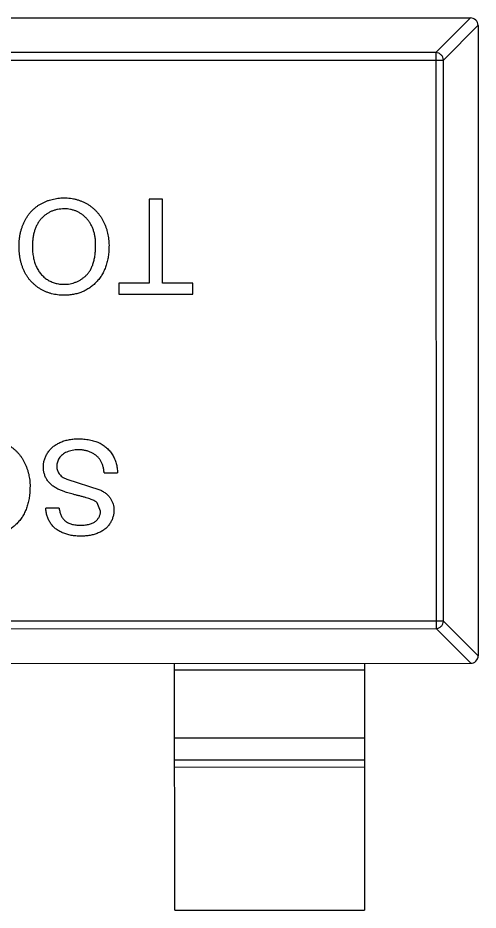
# Model space of a CAD drawing. Header units: inches. Extents: x -29 to 164, y -51 to 83.
# Drawn here: x 32.537 to 33.75, y 30.262 to 32.612 of the extents above; entities that cross this region are included whole.
import ezdxf

# ---------------------------------------------------------------- set-up
doc = ezdxf.new("R2010")
doc.units = ezdxf.units.IN
doc.header["$LTSCALE"] = 1.21
doc.header["$MEASUREMENT"] = 0
doc.layers.get('0').update_dxf_attribs({"linetype": 'CONTINUOUS'})

msp = doc.modelspace()

# ---------------------------------------------------------------- linework, layer by layer
at = {"color": 7, "linetype": 'Continuous'}
for p, q in [((30.7697, 32.6116), (33.7297, 32.6122)), ((33.6386, 32.5208), (33.73, 32.6122)), ((33.7497, 32.5926), (33.6583, 32.5011)), ((33.7497, 32.5923), (33.7501, 30.9323)), ((33.6386, 32.5208), (30.8609, 32.5202)), ((33.6386, 32.5208), (33.639, 31.0037)), ((30.8412, 32.5005), (33.6583, 32.5011)), ((33.6587, 31.0234), (33.6583, 32.5011)), ((32.8828, 32.1349), (32.8829, 31.9137)), ((32.9181, 32.1349), (32.8828, 32.1349)), ((32.9181, 31.9137), (32.9181, 32.1349)), ((32.8027, 31.9137), (32.8028, 31.8848)), ((32.8829, 31.9137), (32.8027, 31.9137)), ((32.9983, 31.9137), (32.9181, 31.9137)), ((32.9983, 31.8849), (32.9983, 31.9137)), ((32.8028, 31.8848), (32.9983, 31.8849)), ((32.7644, 31.4137), (32.7996, 31.4137)), ((32.666, 31.3972), (32.7531, 31.3695)), ((32.7548, 31.3132), (32.7458, 31.3353)), ((32.6458, 31.3207), (32.6106, 31.3207)), ((33.6587, 31.0234), (30.8415, 31.0228)), ((33.6587, 31.0234), (33.7501, 30.9319)), ((30.8612, 31.0031), (33.639, 31.0037)), ((33.7304, 30.9122), (33.639, 31.0037)), ((30.7701, 30.9116), (33.7301, 30.9122)), ((32.9502, 30.2621), (32.9501, 30.9121)), ((33.4501, 30.9122), (33.4502, 30.2622)), ((33.4501, 30.8944), (32.9501, 30.8943)), ((32.9501, 30.7161), (33.4501, 30.7162)), ((32.9502, 30.658), (33.4502, 30.6581)), ((33.4502, 30.6383), (32.9502, 30.6382)), ((32.9502, 30.2621), (33.4502, 30.2622))]:
    msp.add_line(p, q, dxfattribs=at)
for centre, start, end in [((33.7297, 32.5922), 0.012, 90.012), ((33.7301, 30.9322), 270.012, 0.012)]:
    msp.add_arc(centre, 0.02, start, end, dxfattribs=at)
for points, knots in [([(33.6583, 32.5011), (33.6583, 32.5036), (33.6571, 32.5087), (33.6527, 32.5152), (33.6463, 32.5196), (33.6412, 32.5207), (33.6386, 32.5208)], [0, 0, 0, 0, 0.249032, 0.5, 0.750968, 1, 1, 1, 1]), ([(32.5399, 32.0102), (32.54, 32.0133), (32.5401, 32.0194), (32.5408, 32.0285), (32.542, 32.0373), (32.5436, 32.0459), (32.5458, 32.0542), (32.5484, 32.0623), (32.5515, 32.0701), (32.555, 32.0777), (32.559, 32.0849), (32.5634, 32.0916), (32.5682, 32.098), (32.5734, 32.1039), (32.579, 32.1093), (32.5851, 32.1142), (32.5914, 32.1188), (32.5982, 32.1228), (32.6053, 32.1263), (32.6125, 32.1295), (32.6198, 32.1321), (32.6273, 32.1343), (32.6349, 32.1359), (32.6426, 32.1372), (32.6505, 32.1379), (32.6558, 32.138), (32.6585, 32.138)], [0, 0, 0, 0, 0.04756, 0.093962, 0.139112, 0.183626, 0.227457, 0.270703, 0.313611, 0.35626, 0.398366, 0.439557, 0.480045, 0.519888, 0.559658, 0.599421, 0.639208, 0.679668, 0.72002, 0.759859, 0.79956, 0.839199, 0.878956, 0.918794, 0.959083, 1, 1, 1, 1]), ([(32.6585, 32.138), (32.6613, 32.138), (32.667, 32.1379), (32.6754, 32.1371), (32.6836, 32.1358), (32.6916, 32.1339), (32.6993, 32.1315), (32.7068, 32.1286), (32.7141, 32.1252), (32.7211, 32.1212), (32.7278, 32.1168), (32.734, 32.112), (32.7399, 32.1068), (32.7453, 32.1012), (32.7504, 32.0952), (32.755, 32.0889), (32.7592, 32.0821), (32.7629, 32.075), (32.7663, 32.0677), (32.7691, 32.0602), (32.7716, 32.0526), (32.7736, 32.0449), (32.7752, 32.0371), (32.7762, 32.0292), (32.777, 32.0212), (32.7771, 32.0158), (32.7771, 32.0131)], [0, 0, 0, 0, 0.044697, 0.088534, 0.131409, 0.173814, 0.215715, 0.257247, 0.298848, 0.340604, 0.382029, 0.42297, 0.463632, 0.504048, 0.544591, 0.584964, 0.626265, 0.667979, 0.709943, 0.751382, 0.792619, 0.833948, 0.875008, 0.916446, 0.957907, 1, 1, 1, 1]), ([(32.6586, 32.1092), (32.6556, 32.1091), (32.6498, 32.1089), (32.6413, 32.1077), (32.6332, 32.1056), (32.6254, 32.1029), (32.6181, 32.0991), (32.6111, 32.0948), (32.6046, 32.0894), (32.5985, 32.0834), (32.593, 32.0766), (32.5882, 32.0691), (32.5842, 32.0608), (32.5808, 32.052), (32.5783, 32.0424), (32.5764, 32.0322), (32.5753, 32.0213), (32.5752, 32.0138), (32.5752, 32.0099)], [0, 0, 0, 0, 0.061055, 0.119545, 0.176806, 0.232956, 0.288583, 0.344667, 0.401662, 0.46054, 0.520477, 0.581213, 0.643431, 0.707961, 0.775371, 0.846414, 0.921152, 1, 1, 1, 1]), ([(32.7418, 32.0135), (32.7418, 32.0171), (32.7417, 32.0242), (32.7405, 32.0344), (32.7386, 32.0441), (32.7361, 32.0533), (32.7327, 32.0617), (32.7287, 32.0697), (32.7238, 32.077), (32.7183, 32.0837), (32.7122, 32.0897), (32.7056, 32.0949), (32.6987, 32.0993), (32.6914, 32.1029), (32.6838, 32.1057), (32.6757, 32.1077), (32.6673, 32.109), (32.6615, 32.1091), (32.6586, 32.1092)], [0, 0, 0, 0, 0.075964, 0.148125, 0.217201, 0.2833, 0.347202, 0.4093, 0.470426, 0.531588, 0.591739, 0.650258, 0.707303, 0.764208, 0.821148, 0.879119, 0.938423, 1, 1, 1, 1]), ([(32.6584, 31.8816), (32.6555, 31.8817), (32.6499, 31.8818), (32.6417, 31.8825), (32.6336, 31.8838), (32.6257, 31.8856), (32.6181, 31.8879), (32.6106, 31.8907), (32.6034, 31.8941), (32.5964, 31.8979), (32.5897, 31.9022), (32.5835, 31.9069), (32.5776, 31.9121), (32.572, 31.9176), (32.567, 31.9235), (32.5623, 31.9298), (32.5581, 31.9366), (32.5543, 31.9437), (32.5509, 31.9512), (32.548, 31.9589), (32.5455, 31.9668), (32.5434, 31.975), (32.5419, 31.9835), (32.5407, 31.9922), (32.5401, 32.0011), (32.54, 32.0071), (32.5399, 32.0102)], [0, 0, 0, 0, 0.043099, 0.085587, 0.126908, 0.167967, 0.20845, 0.249025, 0.289281, 0.33001, 0.370598, 0.410466, 0.450033, 0.489688, 0.529116, 0.569037, 0.609703, 0.650759, 0.692509, 0.734219, 0.776707, 0.819552, 0.863351, 0.907839, 0.953334, 1, 1, 1, 1]), ([(32.5752, 32.0099), (32.5752, 32.0075), (32.5752, 32.0026), (32.5758, 31.9955), (32.5765, 31.9886), (32.5776, 31.9819), (32.5791, 31.9754), (32.5807, 31.9692), (32.5828, 31.9632), (32.5852, 31.9575), (32.5878, 31.9521), (32.5908, 31.9469), (32.594, 31.9421), (32.5975, 31.9376), (32.6014, 31.9334), (32.6055, 31.9296), (32.61, 31.926), (32.6147, 31.9228), (32.6195, 31.9199), (32.6246, 31.9174), (32.6298, 31.9152), (32.6352, 31.9135), (32.6407, 31.9121), (32.6464, 31.9111), (32.6522, 31.9106), (32.6562, 31.9105), (32.6582, 31.9105)], [0, 0, 0, 0, 0.050852, 0.099752, 0.147438, 0.194086, 0.239171, 0.28334, 0.326577, 0.368936, 0.410572, 0.451051, 0.490877, 0.530044, 0.568937, 0.607578, 0.64642, 0.685679, 0.724799, 0.763513, 0.802173, 0.84074, 0.879649, 0.919071, 0.959098, 1, 1, 1, 1]), ([(32.6582, 31.9105), (32.661, 31.9105), (32.6665, 31.9106), (32.6747, 31.9118), (32.6825, 31.9137), (32.6901, 31.9162), (32.6974, 31.9196), (32.7043, 31.9238), (32.711, 31.9286), (32.7173, 31.9342), (32.7232, 31.9406), (32.7282, 31.9481), (32.7324, 31.9566), (32.7359, 31.9661), (32.7386, 31.9766), (32.7404, 31.988), (32.7416, 32.0004), (32.7418, 32.0091), (32.7418, 32.0135)], [0, 0, 0, 0, 0.055943, 0.110382, 0.164048, 0.216759, 0.269601, 0.323009, 0.377581, 0.433449, 0.490922, 0.550625, 0.613117, 0.679861, 0.751358, 0.828261, 0.910795, 1, 1, 1, 1]), ([(32.7771, 32.0131), (32.777, 32.0081), (32.7768, 31.9984), (32.7753, 31.9841), (32.7727, 31.9708), (32.769, 31.9582), (32.7644, 31.9465), (32.7587, 31.9356), (32.7519, 31.9256), (32.7442, 31.9164), (32.7355, 31.9083), (32.7263, 31.9011), (32.7165, 31.8951), (32.706, 31.8901), (32.6949, 31.8863), (32.6833, 31.8836), (32.671, 31.8819), (32.6627, 31.8817), (32.6584, 31.8816)], [0, 0, 0, 0, 0.075226, 0.146575, 0.2145, 0.27953, 0.342403, 0.403496, 0.463762, 0.523864, 0.583252, 0.641302, 0.698898, 0.756295, 0.814628, 0.874325, 0.935783, 1, 1, 1, 1]), ([(32.4503, 31.5034), (32.4531, 31.5033), (32.4588, 31.5032), (32.4672, 31.5024), (32.4754, 31.5011), (32.4834, 31.4993), (32.4911, 31.4969), (32.4986, 31.4939), (32.5059, 31.4905), (32.5129, 31.4866), (32.5196, 31.4822), (32.5258, 31.4774), (32.5317, 31.4722), (32.5371, 31.4665), (32.5422, 31.4606), (32.5468, 31.4542), (32.551, 31.4475), (32.5547, 31.4403), (32.5581, 31.433), (32.5609, 31.4255), (32.5634, 31.418), (32.5654, 31.4103), (32.567, 31.4025), (32.568, 31.3946), (32.5688, 31.3866), (32.5689, 31.3812), (32.5689, 31.3785)], [0, 0, 0, 0, 0.044697, 0.088534, 0.131409, 0.173814, 0.215715, 0.257247, 0.298848, 0.340604, 0.382029, 0.42297, 0.463632, 0.504048, 0.544591, 0.584964, 0.626265, 0.667979, 0.709943, 0.751382, 0.792619, 0.833948, 0.875008, 0.916446, 0.957907, 1, 1, 1, 1]), ([(32.6041, 31.4292), (32.6043, 31.4325), (32.6045, 31.439), (32.6067, 31.4485), (32.6102, 31.4578), (32.6144, 31.4652), (32.6182, 31.4708), (32.6215, 31.4748), (32.6251, 31.4785), (32.629, 31.4821), (32.6332, 31.4854), (32.6377, 31.4884), (32.6425, 31.4912), (32.6493, 31.4946), (32.6584, 31.4982), (32.67, 31.5012), (32.6822, 31.5031), (32.6906, 31.5033), (32.6949, 31.5034)], [0, 0, 0, 0, 0.074816, 0.148535, 0.223872, 0.301297, 0.340894, 0.38034, 0.420127, 0.45995, 0.500831, 0.541907, 0.584439, 0.62808, 0.717267, 0.80786, 0.901925, 1, 1, 1, 1]), ([(32.6949, 31.5034), (32.6976, 31.5034), (32.703, 31.5033), (32.7108, 31.5028), (32.7183, 31.502), (32.7255, 31.5009), (32.7323, 31.4994), (32.7388, 31.4976), (32.745, 31.4955), (32.7508, 31.4931), (32.7563, 31.4902), (32.7615, 31.4871), (32.7664, 31.4837), (32.7709, 31.4798), (32.7753, 31.4757), (32.7792, 31.4713), (32.7829, 31.4665), (32.7862, 31.4614), (32.7892, 31.456), (32.7919, 31.4505), (32.7942, 31.4448), (32.796, 31.4389), (32.7975, 31.4328), (32.7986, 31.4266), (32.7994, 31.4202), (32.7996, 31.4159), (32.7996, 31.4137)], [0, 0, 0, 0, 0.052493, 0.102825, 0.151397, 0.198033, 0.242876, 0.285999, 0.327849, 0.368395, 0.407852, 0.446838, 0.485166, 0.523341, 0.561602, 0.59992, 0.638496, 0.677791, 0.71729, 0.756605, 0.796068, 0.835886, 0.875714, 0.916263, 0.95776, 1, 1, 1, 1]), ([(32.6965, 31.4746), (32.6936, 31.4745), (32.6881, 31.4744), (32.6802, 31.4732), (32.6727, 31.4714), (32.6658, 31.4688), (32.6595, 31.4656), (32.6541, 31.4618), (32.6494, 31.4574), (32.6458, 31.4524), (32.643, 31.4472), (32.6409, 31.4419), (32.6396, 31.4364), (32.6395, 31.4328), (32.6394, 31.4309)], [0, 0, 0, 0, 0.105584, 0.205868, 0.300947, 0.393002, 0.480949, 0.562874, 0.641461, 0.717742, 0.791772, 0.862716, 0.931777, 1, 1, 1, 1]), ([(32.7644, 31.4137), (32.764, 31.4168), (32.7633, 31.4229), (32.7612, 31.4315), (32.7585, 31.4393), (32.7551, 31.4463), (32.7507, 31.4524), (32.7455, 31.4579), (32.739, 31.4627), (32.7318, 31.467), (32.7237, 31.4703), (32.7151, 31.4728), (32.7059, 31.4743), (32.6997, 31.4745), (32.6965, 31.4746)], [0, 0, 0, 0, 0.093796, 0.180188, 0.260363, 0.334847, 0.407093, 0.481448, 0.559271, 0.64227, 0.728586, 0.815978, 0.906035, 1, 1, 1, 1]), ([(32.6475, 31.3688), (32.6457, 31.3696), (32.6422, 31.3712), (32.6372, 31.374), (32.6325, 31.3769), (32.6282, 31.38), (32.6243, 31.3832), (32.6208, 31.3866), (32.6175, 31.3902), (32.6147, 31.394), (32.6122, 31.3979), (32.61, 31.4019), (32.6083, 31.4061), (32.6067, 31.4104), (32.6056, 31.415), (32.6047, 31.4196), (32.6042, 31.4244), (32.6042, 31.4276), (32.6041, 31.4292)], [0, 0, 0, 0, 0.074931, 0.147078, 0.216364, 0.282503, 0.346688, 0.408836, 0.469262, 0.528432, 0.587001, 0.644416, 0.702189, 0.759767, 0.81849, 0.877633, 0.93802, 1, 1, 1, 1]), ([(32.6394, 31.4309), (32.6395, 31.4291), (32.6396, 31.4256), (32.6407, 31.4204), (32.6428, 31.4157), (32.6454, 31.4113), (32.6491, 31.4072), (32.6538, 31.4034), (32.6595, 31.4), (32.6638, 31.3982), (32.666, 31.3972)], [0, 0, 0, 0, 0.117768, 0.230176, 0.339843, 0.450625, 0.566943, 0.696021, 0.839438, 1, 1, 1, 1]), ([(32.5689, 31.3785), (32.5688, 31.3735), (32.5686, 31.3637), (32.5671, 31.3495), (32.5645, 31.3361), (32.5608, 31.3236), (32.5562, 31.3118), (32.5505, 31.3009), (32.5437, 31.2909), (32.536, 31.2817), (32.5273, 31.2736), (32.5181, 31.2664), (32.5083, 31.2604), (32.4978, 31.2554), (32.4867, 31.2516), (32.4751, 31.249), (32.4628, 31.2472), (32.4545, 31.247), (32.4502, 31.2469)], [0, 0, 0, 0, 0.075226, 0.146575, 0.2145, 0.27953, 0.342403, 0.403496, 0.463762, 0.523864, 0.583252, 0.641302, 0.698898, 0.756295, 0.814628, 0.874325, 0.935783, 1, 1, 1, 1]), ([(32.7458, 31.3353), (32.745, 31.336), (32.743, 31.3376), (32.7395, 31.3398), (32.735, 31.342), (32.7297, 31.3442), (32.7235, 31.3463), (32.7165, 31.3486), (32.7085, 31.3508), (32.6999, 31.353), (32.6912, 31.3551), (32.6829, 31.3573), (32.6754, 31.3593), (32.6685, 31.3613), (32.6622, 31.3633), (32.6567, 31.3652), (32.6519, 31.367), (32.6489, 31.3682), (32.6475, 31.3688)], [0, 0, 0, 0, 0.032743, 0.07241, 0.119611, 0.174673, 0.237345, 0.308352, 0.38763, 0.474784, 0.563332, 0.645136, 0.720203, 0.789134, 0.851497, 0.907331, 0.956969, 1, 1, 1, 1]), ([(32.7531, 31.3695), (32.7561, 31.3679), (32.7618, 31.3649), (32.7694, 31.3594), (32.7758, 31.3533), (32.7811, 31.3466), (32.7851, 31.3394), (32.7879, 31.3318), (32.7898, 31.3238), (32.79, 31.3183), (32.7901, 31.3155)], [0, 0, 0, 0, 0.144805, 0.279512, 0.406394, 0.527502, 0.645393, 0.761885, 0.878942, 1, 1, 1, 1]), ([(32.7033, 31.247), (32.6988, 31.2471), (32.6902, 31.2473), (32.6776, 31.2489), (32.6659, 31.2518), (32.6567, 31.2549), (32.6499, 31.2582), (32.645, 31.2607), (32.6405, 31.2636), (32.6364, 31.2667), (32.6325, 31.2701), (32.6289, 31.2737), (32.6256, 31.2776), (32.6217, 31.2832), (32.6175, 31.2906), (32.6138, 31.3001), (32.6113, 31.3102), (32.6108, 31.3172), (32.6106, 31.3207)], [0, 0, 0, 0, 0.100475, 0.195644, 0.286083, 0.372983, 0.415026, 0.456052, 0.495939, 0.535566, 0.574087, 0.612519, 0.651081, 0.689513, 0.766237, 0.84235, 0.919974, 1, 1, 1, 1]), ([(32.6458, 31.3207), (32.646, 31.3189), (32.6465, 31.3154), (32.6476, 31.3103), (32.6491, 31.3056), (32.6509, 31.3012), (32.653, 31.2972), (32.6556, 31.2935), (32.6585, 31.2902), (32.6617, 31.2871), (32.6654, 31.2845), (32.6694, 31.2821), (32.6738, 31.2802), (32.6787, 31.2786), (32.6839, 31.2774), (32.6895, 31.2764), (32.6956, 31.276), (32.6997, 31.2759), (32.7019, 31.2758)], [0, 0, 0, 0, 0.067155, 0.131403, 0.192732, 0.251253, 0.307704, 0.362699, 0.417778, 0.472304, 0.527873, 0.58523, 0.645057, 0.707952, 0.774434, 0.84494, 0.920404, 1, 1, 1, 1]), ([(32.7019, 31.2758), (32.7041, 31.2759), (32.7084, 31.2759), (32.7146, 31.2765), (32.7204, 31.2773), (32.7257, 31.2785), (32.7305, 31.2801), (32.7349, 31.2819), (32.7388, 31.2842), (32.7422, 31.2867), (32.7451, 31.2895), (32.7477, 31.2925), (32.7499, 31.2956), (32.7517, 31.2988), (32.7531, 31.3022), (32.754, 31.3058), (32.7547, 31.3094), (32.7548, 31.3119), (32.7548, 31.3132)], [0, 0, 0, 0, 0.091511, 0.177143, 0.257108, 0.331198, 0.400592, 0.465625, 0.526973, 0.585443, 0.641399, 0.695044, 0.746782, 0.796959, 0.847545, 0.897439, 0.947649, 1, 1, 1, 1]), ([(32.7901, 31.3155), (32.7899, 31.3124), (32.7897, 31.3062), (32.7876, 31.2972), (32.7843, 31.2885), (32.7804, 31.2816), (32.7767, 31.2763), (32.7736, 31.2726), (32.7702, 31.2691), (32.7665, 31.2658), (32.7624, 31.2629), (32.7581, 31.2601), (32.7534, 31.2577), (32.7468, 31.2546), (32.738, 31.2516), (32.727, 31.2489), (32.7153, 31.2473), (32.7073, 31.2471), (32.7033, 31.247)], [0, 0, 0, 0, 0.074995, 0.149165, 0.223664, 0.300412, 0.33957, 0.378921, 0.418096, 0.45823, 0.498427, 0.539708, 0.582216, 0.625824, 0.715481, 0.807384, 0.901634, 1, 1, 1, 1]), ([(33.639, 31.0037), (33.6415, 31.0037), (33.6466, 31.0049), (33.653, 31.0093), (33.6574, 31.0157), (33.6586, 31.0208), (33.6587, 31.0234)], [0, 0, 0, 0, 0.249032, 0.5, 0.750968, 1, 1, 1, 1])]:
    msp.add_open_spline(points, degree=3, knots=knots, dxfattribs=at)

doc.saveas('drawing.dxf')
